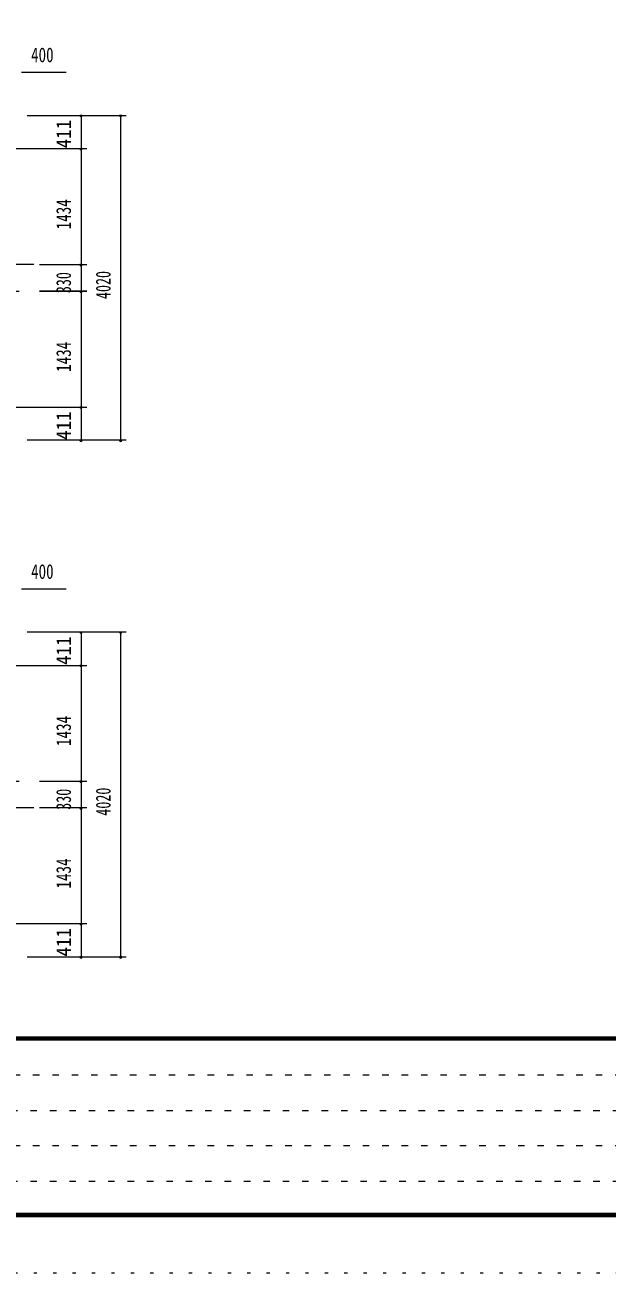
# Model space of a CAD drawing. Units: millimetres, scale not verified. Extents: x -34085 to 34091, y -14700 to 14700.
# Drawn here: x 6103 to 13301, y -14700 to 748 of the extents above; entities that cross this region are included whole.
import ezdxf
from ezdxf.enums import TextEntityAlignment as Align

# ---------------------------------------------------------------- set-up
doc = ezdxf.new("R2010")
doc.units = ezdxf.units.MM
doc.header["$LTSCALE"] = 80
for name, pattern in [('USER1', [3, 1, -2]), ('USER3', [24, 12, -5, 2, -5]), ('USER4', [3, 0.5, -2.5])]:
    doc.linetypes.add(name, pattern=pattern)
for name, color, linetype, lineweight in [('0-3_1-27CENTER', 3, 'USER3', 18), ('0-5_1-57DIM', 3, 'Continuous', 18), ('0-C_F-F1PAPER', 5, 'Continuous', 18), ('0-D_F-E_J_ADD', 5, 'USER4', 18)]:
    doc.layers.add(name, color=color, linetype=linetype, lineweight=lineweight)
doc.styles.add('ＭＳ ゴシック', font='')
doc.styles.get('ＭＳ ゴシック').set_extended_font_data('MS Gothic')

msp = doc.modelspace()

# ---------------------------------------------------------------- linework, layer by layer
at = {"layer": '0-3_1-27CENTER'}
for p, q in [((6210.92, -2217.46), (-5089.08, -2217.46)), ((-5089.08, -2547.46), (6210.92, -2547.46)), ((-5089.08, -8612.46), (6210.92, -8612.46)), ((6210.92, -8942.46), (-5089.08, -8942.46))]:
    msp.add_line(p, q, dxfattribs=at)
at = {"layer": '0-5_1-57DIM'}
for p, q in [((6060.92, 162.54), (6610.42, 162.54)), ((6130.92, -372.46), (7355.92, -372.46)), ((6809.92, -372.46), (6781.92, -372.46)), ((6795.92, -372.46), (6795.92, -783.46)), ((7299.92, -372.46), (7271.92, -372.46)), ((7285.92, -372.46), (7285.92, -4392.46)), ((6865.92, -783.46), (5880.93, -783.46)), ((6809.92, -783.46), (6781.92, -783.46)), ((6795.92, -783.46), (6795.92, -2217.46)), ((6280.92, -2217.46), (6865.92, -2217.46)), ((6809.92, -2217.46), (6781.92, -2217.46)), ((6795.92, -2217.46), (6795.92, -2547.46)), ((6280.92, -2547.46), (6865.92, -2547.46)), ((6865.92, -2547.46), (6280.92, -2547.46)), ((6809.92, -2547.46), (6781.92, -2547.46)), ((6809.92, -2547.46), (6781.92, -2547.46)), ((6795.92, -2547.46), (6795.92, -3981.46)), ((5880.92, -3981.46), (6865.92, -3981.46)), ((6809.92, -3981.46), (6781.92, -3981.46)), ((6795.92, -3981.46), (6795.92, -4392.46)), ((7355.92, -4392.46), (6130.92, -4392.46)), ((6809.92, -4392.46), (6781.92, -4392.46)), ((7299.92, -4392.46), (7271.92, -4392.46)), ((6060.92, -6232.46), (6610.42, -6232.46)), ((7355.92, -6767.46), (6130.92, -6767.46)), ((6809.92, -6767.46), (6781.92, -6767.46)), ((6795.92, -6767.46), (6795.92, -7178.46)), ((7299.92, -6767.46), (7271.92, -6767.46)), ((7285.92, -6767.46), (7285.92, -10787.46)), ((5880.92, -7178.46), (6865.92, -7178.46)), ((6809.92, -7178.46), (6781.92, -7178.46)), ((6795.92, -7178.46), (6795.92, -8612.46)), ((6280.92, -8612.46), (6865.92, -8612.46)), ((6809.92, -8612.46), (6781.92, -8612.46)), ((6795.92, -8612.46), (6795.92, -8942.46)), ((6865.92, -8942.46), (6280.92, -8942.46)), ((6809.92, -8942.46), (6781.92, -8942.46)), ((6795.92, -8942.46), (6795.92, -10376.46)), ((6865.92, -10376.46), (5880.92, -10376.46)), ((6809.92, -10376.46), (6781.92, -10376.46)), ((6795.92, -10376.46), (6795.92, -10787.46)), ((6130.92, -10787.46), (7355.92, -10787.46)), ((6809.92, -10787.46), (6781.92, -10787.46)), ((7299.92, -10787.46), (7271.92, -10787.46))]:
    msp.add_line(p, q, dxfattribs=at)
for centre in [(6795.92, -372.46), (7285.92, -372.46), (6795.92, -783.46), (6795.92, -2217.46), (6795.92, -2547.46), (6795.92, -2547.46), (6795.92, -3981.46), (6795.92, -4392.46), (7285.92, -4392.46), (6795.92, -6767.46), (7285.92, -6767.46), (6795.92, -7178.46), (6795.92, -8612.46), (6795.92, -8942.46), (6795.92, -10376.46), (6795.92, -10787.46), (7285.92, -10787.46)]:
    msp.add_arc(centre, 14, 180, 0, dxfattribs=at)
at = {"layer": '0-C_F-F1PAPER'}
for p, q in [((33356.46, -11781), (-6753.54, -11781)), ((-6753.54, -11784.5), (33356.46, -11784.5)), ((33356.46, -11788), (-6753.54, -11788)), ((-6753.54, -11791.5), (33356.46, -11791.5)), ((33356.46, -11795), (-6753.54, -11795)), ((-6753.54, -11798.5), (33356.46, -11798.5)), ((33356.46, -11802), (-6753.54, -11802)), ((-6753.54, -11805.5), (33356.46, -11805.5)), ((33356.46, -11809), (-6753.54, -11809)), ((-6753.54, -11812.5), (33356.46, -11812.5)), ((33356.46, -11816), (-6753.54, -11816))]:
    msp.add_line(p, q, dxfattribs=at)
at = {"layer": '0-C_F-F1PAPER', "color": 6, "linetype": 'USER1'}
for p, q in [((18761.47, -12252.8), (-6788.54, -12252.8)), ((-6788.54, -12689.6), (18761.47, -12689.6)), ((18761.47, -13126.4), (-6788.54, -13126.4)), ((-6788.54, -13563.2), (15250.27, -13563.2))]:
    msp.add_line(p, q, dxfattribs=at)
at = {"layer": '0-C_F-F1PAPER'}
for points in [[(33391.46, -14000), (33391.46, 14140), (-6788.54, 14140), (-6788.54, -14000)], [(33387.96, -13996.5), (33387.96, 14136.5), (-6785.04, 14136.5), (-6785.04, -13996.5)], [(33384.46, -13993), (-6781.54, -13993), (-6781.54, 14133), (33384.46, 14133)], [(33380.96, -13989.5), (33380.96, 14129.5), (-6778.04, 14129.5), (-6778.04, -13989.5)], [(33377.46, -13986), (-6774.54, -13986), (-6774.54, 14126), (33377.46, 14126)], [(33373.96, -13982.5), (33373.96, 14122.5), (-6771.04, 14122.5), (-6771.04, -13982.5)], [(33370.46, -13979), (-6767.54, -13979), (-6767.54, 14119), (33370.46, 14119)], [(33366.96, -13975.5), (33366.96, 14115.5), (-6764.04, 14115.5), (-6764.04, -13975.5)], [(33363.46, -13972), (33363.46, 14112), (-6760.54, 14112), (-6760.54, -13972)], [(33359.96, -13968.5), (33359.96, 14108.5), (-6757.04, 14108.5), (-6757.04, -13968.5)], [(33356.46, -13965), (-6753.54, -13965), (-6753.54, 14105), (33356.46, 14105)]]:
    msp.add_lwpolyline(points, close=True, dxfattribs=at)
at = {"layer": '0-D_F-E_J_ADD'}
msp.add_lwpolyline([(34091.46, -14700), (-7488.54, -14700), (-7488.54, 14700), (34091.46, 14700)], close=True, dxfattribs=at)

# ---------------------------------------------------------------- texts
at = {"layer": '0-5_1-57DIM', "color": 7, "style": 'ＭＳ ゴシック', "width": 0.75}
for p in [(6178, 232.54), (6178, -6162.46)]:
    msp.add_text('400', height=182.3, dxfattribs=at).set_placement(p, align=Align.BOTTOM_LEFT)
at = {"layer": '0-5_1-57DIM', "color": 7, "style": 'ＭＳ ゴシック'}
for s, width, p in [('411', 0.95, (6725.92, -778.47)), ('1434', 0.75, (6725.92, -1781.18)), ('4020', 0.7, (7215.92, -2644.11)), ('330', 0.7, (6725.92, -2571.21)), ('1434', 0.75, (6725.92, -3545.18)), ('411', 0.95, (6725.92, -4387.47)), ('411', 0.95, (6725.92, -7173.47)), ('1434', 0.75, (6725.92, -8176.18)), ('330', 0.7, (6725.92, -8966.21)), ('4020', 0.7, (7215.92, -9039.11)), ('1434', 0.75, (6725.92, -9940.18)), ('411', 0.95, (6725.92, -10782.47))]:
    msp.add_text(s, height=182.3, rotation=90, dxfattribs=dict(at, width=width)).set_placement(p, align=Align.BOTTOM_LEFT)

doc.saveas('drawing.dxf')
